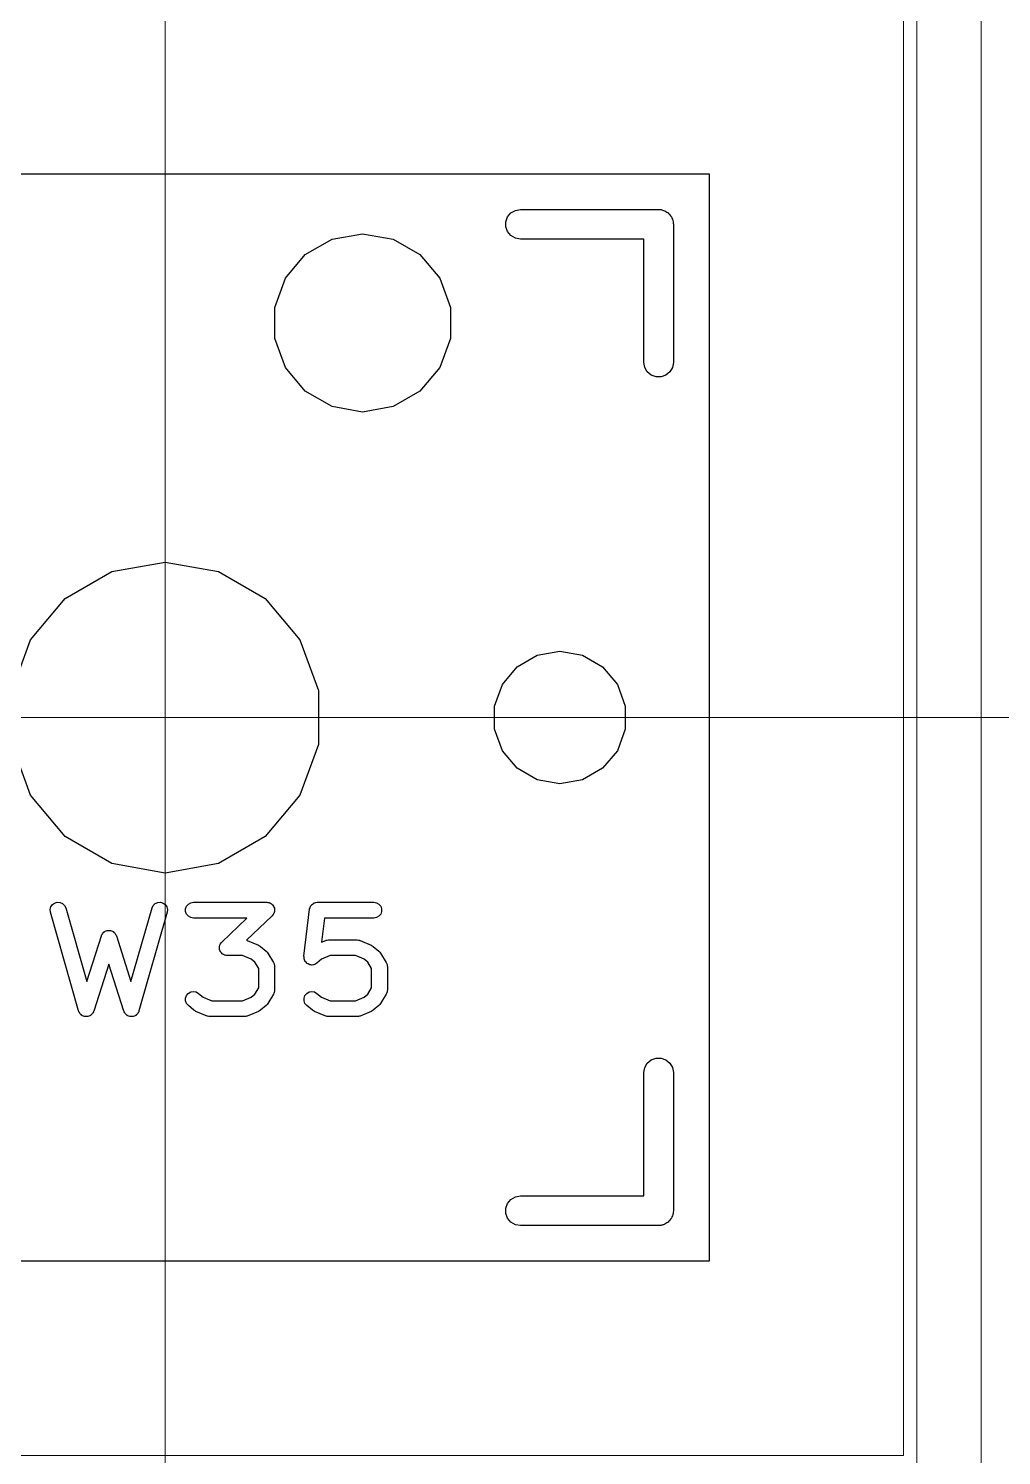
# Model space of a CAD drawing. Header units: millimetres. Extents: x 24 to 200, y 24 to 188.
# Drawn here: x 156.27 to 168.79, y 70.12 to 88.49 of the extents above; entities that cross this region are included whole.
import ezdxf

# ---------------------------------------------------------------- set-up
doc = ezdxf.new("R2010")
doc.units = ezdxf.units.MM
for name, color, linetype in [('3_SwitchPlate', 6, 'Continuous'), ('5_左天板', 1, 'Continuous'), ('6_右天板', 230, 'Continuous'), ('7_PCBサンプル', 7, 'Continuous')]:
    doc.layers.add(name, color=color, linetype=linetype)
doc.layers.add('補助線', color=4, linetype='Continuous', lineweight=5, transparency=0.5)

# ---------------------------------------------------------------- blocks, each defined once
blk = doc.blocks.new('hhskb2-F.SilkS')
at = {"layer": '7_PCBサンプル'}
for p, q in [((149.45, -100.504), (149.507, -100.471)), ((149.507, -100.471), (149.572, -100.459)), ((149.572, -100.459), (151.35, -100.459)), ((151.35, -100.459), (151.366, -100.462)), ((151.366, -100.462), (151.383, -100.462)), ((151.383, -100.462), (151.399, -100.468)), ((151.399, -100.468), (151.415, -100.471)), ((151.415, -100.471), (151.43, -100.479)), ((151.43, -100.479), (151.445, -100.485)), ((149.384, -100.617), (149.407, -100.555)), ((149.384, -100.683), (149.384, -100.617)), ((149.407, -100.555), (149.45, -100.504)), ((151.445, -100.485), (151.458, -100.496)), ((151.458, -100.496), (151.472, -100.504)), ((151.472, -100.504), (151.483, -100.517)), ((151.483, -100.517), (151.496, -100.528)), ((151.496, -100.528), (151.504, -100.542)), ((151.504, -100.542), (151.515, -100.555)), ((151.515, -100.555), (151.521, -100.57)), ((151.521, -100.57), (151.529, -100.585)), ((151.529, -100.585), (151.532, -100.601)), ((151.532, -100.601), (151.538, -100.617)), ((151.538, -100.617), (151.538, -100.634)), ((151.538, -100.634), (151.54, -100.65)), ((151.54, -100.65), (151.54, -102.428)), ((146.802, -101.041), (147.148, -100.842)), ((147.148, -100.842), (147.54, -100.773)), ((147.54, -100.773), (147.932, -100.842)), ((147.932, -100.842), (148.278, -101.041)), ((149.407, -100.745), (149.384, -100.683)), ((149.45, -100.796), (149.407, -100.745)), ((149.507, -100.829), (149.45, -100.796)), ((149.572, -100.84), (149.507, -100.829)), ((151.159, -100.84), (149.572, -100.84)), ((151.159, -102.428), (151.159, -100.84)), ((146.546, -101.346), (146.802, -101.041)), ((148.278, -101.041), (148.534, -101.346)), ((146.41, -101.721), (146.546, -101.346)), ((148.534, -101.346), (148.67, -101.721)), ((146.41, -102.119), (146.41, -101.721)), ((148.67, -101.721), (148.67, -102.119)), ((146.546, -102.494), (146.41, -102.119)), ((148.67, -102.119), (148.534, -102.494)), ((146.802, -102.799), (146.546, -102.494)), ((148.534, -102.494), (148.278, -102.799)), ((151.171, -102.493), (151.159, -102.428)), ((151.204, -102.55), (151.171, -102.493)), ((151.529, -102.493), (151.496, -102.55)), ((151.54, -102.428), (151.529, -102.493)), ((151.255, -102.593), (151.204, -102.55)), ((151.317, -102.616), (151.255, -102.593)), ((151.383, -102.616), (151.317, -102.616)), ((151.445, -102.593), (151.383, -102.616)), ((151.496, -102.55), (151.445, -102.593)), ((147.148, -102.998), (146.802, -102.799)), ((148.278, -102.799), (147.932, -102.998)), ((147.54, -103.067), (147.148, -102.998)), ((147.932, -102.998), (147.54, -103.067)), ((144.315, -105.119), (145, -104.998)), ((145, -104.998), (145.685, -105.119)), ((143.713, -105.467), (144.315, -105.119)), ((145.685, -105.119), (146.287, -105.467)), ((143.267, -105.999), (143.713, -105.467)), ((146.287, -105.467), (146.733, -105.999)), ((143.029, -106.652), (143.267, -105.999)), ((146.733, -105.999), (146.971, -106.652)), ((149.788, -106.197), (150.08, -106.146)), ((150.08, -106.146), (150.372, -106.197)), ((149.34, -106.573), (149.531, -106.346)), ((149.531, -106.346), (149.788, -106.197)), ((150.372, -106.197), (150.629, -106.346)), ((150.629, -106.346), (150.82, -106.573)), ((146.971, -106.652), (146.971, -107.348)), ((149.239, -106.852), (149.34, -106.573)), ((150.82, -106.573), (150.921, -106.852)), ((149.239, -107.148), (149.239, -106.852)), ((150.921, -106.852), (150.921, -107.148)), ((149.34, -107.427), (149.239, -107.148)), ((150.921, -107.148), (150.82, -107.427)), ((143.267, -108.001), (143.029, -107.348)), ((146.971, -107.348), (146.733, -108.001)), ((149.531, -107.654), (149.34, -107.427)), ((150.82, -107.427), (150.629, -107.654)), ((149.788, -107.803), (149.531, -107.654)), ((150.08, -107.854), (149.788, -107.803)), ((150.372, -107.803), (150.08, -107.854)), ((150.629, -107.654), (150.372, -107.803)), ((143.713, -108.533), (143.267, -108.001)), ((146.733, -108.001), (146.287, -108.533)), ((144.315, -108.881), (143.713, -108.533)), ((146.287, -108.533), (145.685, -108.881)), ((145, -109.002), (144.315, -108.881)), ((145.685, -108.881), (145, -109.002)), ((143.52, -109.472), (143.528, -109.438)), ((143.523, -109.507), (143.52, -109.472)), ((143.528, -109.438), (143.548, -109.409)), ((143.548, -109.409), (143.577, -109.388)), ((143.577, -109.388), (143.611, -109.378)), ((143.611, -109.378), (143.646, -109.381)), ((143.646, -109.381), (143.678, -109.395)), ((143.678, -109.395), (143.703, -109.42)), ((143.703, -109.42), (143.719, -109.452)), ((143.719, -109.452), (143.99, -110.399)), ((144.559, -110.399), (144.83, -109.452)), ((144.83, -109.452), (144.845, -109.42)), ((144.845, -109.42), (144.871, -109.395)), ((144.871, -109.395), (144.903, -109.381)), ((144.903, -109.381), (144.938, -109.378)), ((144.938, -109.378), (144.972, -109.388)), ((144.972, -109.388), (145, -109.409)), ((145, -109.409), (145.02, -109.438)), ((145.02, -109.438), (145.029, -109.472)), ((145.029, -109.472), (145.025, -109.507)), ((145.263, -109.462), (145.275, -109.429)), ((145.263, -109.497), (145.263, -109.462)), ((145.275, -109.429), (145.298, -109.402)), ((145.298, -109.402), (145.328, -109.384)), ((145.328, -109.384), (145.363, -109.378)), ((145.363, -109.378), (146.306, -109.378)), ((146.306, -109.378), (146.321, -109.38)), ((146.321, -109.38), (146.335, -109.382)), ((146.335, -109.382), (146.338, -109.383)), ((146.338, -109.383), (146.341, -109.384)), ((146.341, -109.384), (146.354, -109.391)), ((146.354, -109.391), (146.367, -109.398)), ((146.367, -109.398), (146.369, -109.4)), ((146.369, -109.4), (146.372, -109.402)), ((146.372, -109.402), (146.381, -109.413)), ((146.381, -109.413), (146.391, -109.423)), ((146.391, -109.423), (146.392, -109.426)), ((146.392, -109.426), (146.394, -109.429)), ((146.394, -109.429), (146.399, -109.442)), ((146.399, -109.442), (146.405, -109.456)), ((146.405, -109.456), (146.405, -109.459)), ((146.405, -109.459), (146.406, -109.462)), ((146.406, -109.462), (146.406, -109.476)), ((146.406, -109.476), (146.407, -109.491)), ((146.786, -110.072), (146.859, -109.467)), ((146.859, -109.462), (146.864, -109.448)), ((146.859, -109.465), (146.859, -109.462)), ((146.859, -109.467), (146.859, -109.465)), ((146.864, -109.448), (146.869, -109.434)), ((146.869, -109.434), (146.87, -109.431)), ((146.87, -109.431), (146.871, -109.429)), ((146.871, -109.429), (146.881, -109.417)), ((146.881, -109.417), (146.89, -109.405)), ((146.89, -109.405), (146.892, -109.404)), ((146.892, -109.404), (146.894, -109.402)), ((146.894, -109.402), (146.907, -109.394)), ((146.907, -109.394), (146.919, -109.386)), ((146.919, -109.386), (146.922, -109.385)), ((146.922, -109.385), (146.925, -109.384)), ((146.925, -109.384), (146.939, -109.381)), ((146.939, -109.381), (146.954, -109.378)), ((146.954, -109.378), (146.957, -109.378)), ((146.957, -109.378), (146.959, -109.378)), ((146.959, -109.378), (147.685, -109.378)), ((147.685, -109.378), (147.72, -109.384)), ((147.72, -109.384), (147.75, -109.402)), ((147.75, -109.402), (147.773, -109.429)), ((147.773, -109.429), (147.785, -109.462)), ((147.785, -109.462), (147.785, -109.497)), ((143.886, -110.777), (143.523, -109.507)), ((145.025, -109.507), (144.662, -110.777)), ((145.275, -109.53), (145.263, -109.497)), ((145.298, -109.557), (145.275, -109.53)), ((145.328, -109.575), (145.298, -109.557)), ((145.363, -109.581), (145.328, -109.575)), ((146.052, -109.581), (145.363, -109.581)), ((145.728, -109.89), (146.052, -109.581)), ((146.376, -109.553), (146.047, -109.867)), ((146.385, -109.541), (146.376, -109.553)), ((146.394, -109.53), (146.385, -109.541)), ((146.395, -109.527), (146.394, -109.53)), ((146.397, -109.525), (146.395, -109.527)), ((146.401, -109.511), (146.397, -109.525)), ((146.406, -109.497), (146.401, -109.511)), ((146.407, -109.491), (146.406, -109.494)), ((146.406, -109.494), (146.406, -109.497)), ((147.05, -109.581), (147.012, -109.892)), ((147.685, -109.581), (147.05, -109.581)), ((147.72, -109.575), (147.685, -109.581)), ((147.75, -109.557), (147.72, -109.575)), ((147.773, -109.53), (147.75, -109.557)), ((147.785, -109.497), (147.773, -109.53)), ((143.99, -110.399), (144.178, -109.811)), ((144.178, -109.811), (144.179, -109.808)), ((144.179, -109.808), (144.18, -109.804)), ((144.18, -109.804), (144.188, -109.792)), ((144.188, -109.792), (144.194, -109.78)), ((144.194, -109.78), (144.197, -109.777)), ((144.197, -109.777), (144.199, -109.774)), ((144.199, -109.774), (144.21, -109.766)), ((144.21, -109.766), (144.22, -109.756)), ((144.22, -109.756), (144.224, -109.755)), ((144.224, -109.755), (144.227, -109.752)), ((144.227, -109.752), (144.24, -109.748)), ((144.24, -109.748), (144.253, -109.743)), ((144.253, -109.743), (144.257, -109.743)), ((144.257, -109.743), (144.261, -109.742)), ((144.261, -109.742), (144.274, -109.742)), ((144.274, -109.742), (144.288, -109.742)), ((144.288, -109.742), (144.292, -109.743)), ((144.292, -109.743), (144.296, -109.743)), ((144.296, -109.743), (144.309, -109.748)), ((144.309, -109.748), (144.322, -109.752)), ((144.322, -109.752), (144.325, -109.755)), ((144.325, -109.755), (144.329, -109.756)), ((144.329, -109.756), (144.339, -109.766)), ((144.339, -109.766), (144.349, -109.774)), ((144.349, -109.774), (144.352, -109.777)), ((144.352, -109.777), (144.355, -109.78)), ((144.355, -109.78), (144.361, -109.792)), ((144.361, -109.792), (144.368, -109.804)), ((144.368, -109.804), (144.369, -109.808)), ((144.369, -109.808), (144.371, -109.811)), ((144.371, -109.811), (144.559, -110.399)), ((145.697, -109.952), (145.698, -109.949)), ((145.698, -109.966), (145.697, -109.952)), ((145.698, -109.946), (145.703, -109.932)), ((145.698, -109.949), (145.698, -109.946)), ((145.698, -109.981), (145.698, -109.966)), ((145.699, -109.984), (145.698, -109.981)), ((145.7, -109.987), (145.699, -109.984)), ((145.705, -110.001), (145.7, -109.987)), ((145.703, -109.932), (145.707, -109.918)), ((145.71, -110.014), (145.705, -110.001)), ((145.707, -109.918), (145.709, -109.916)), ((145.709, -109.916), (145.71, -109.913)), ((145.71, -109.913), (145.72, -109.901)), ((145.712, -110.017), (145.71, -110.014)), ((145.714, -110.02), (145.712, -110.017)), ((145.724, -110.03), (145.714, -110.02)), ((145.72, -109.901), (145.728, -109.89)), ((145.733, -110.041), (145.724, -110.03)), ((146.047, -109.867), (146.051, -109.868)), ((146.051, -109.868), (146.053, -109.869)), ((146.053, -109.869), (146.055, -109.87)), ((146.055, -109.87), (146.2, -109.93)), ((146.2, -109.93), (146.213, -109.938)), ((146.213, -109.938), (146.226, -109.946)), ((146.226, -109.946), (146.299, -110.006)), ((146.299, -110.006), (146.31, -110.019)), ((146.31, -110.019), (146.321, -110.032)), ((146.321, -110.032), (146.393, -110.153)), ((147.012, -109.892), (147.065, -109.87)), ((147.065, -109.87), (147.068, -109.869)), ((147.068, -109.869), (147.07, -109.868)), ((147.07, -109.868), (147.085, -109.865)), ((147.085, -109.865), (147.1, -109.862)), ((147.1, -109.862), (147.102, -109.862)), ((147.102, -109.862), (147.105, -109.862)), ((147.105, -109.862), (147.467, -109.862)), ((147.467, -109.862), (147.47, -109.862)), ((147.47, -109.862), (147.472, -109.862)), ((147.472, -109.862), (147.487, -109.865)), ((147.487, -109.865), (147.502, -109.868)), ((147.502, -109.868), (147.504, -109.869)), ((147.504, -109.869), (147.507, -109.87)), ((147.507, -109.87), (147.652, -109.93)), ((147.652, -109.93), (147.664, -109.938)), ((147.664, -109.938), (147.678, -109.946)), ((147.678, -109.946), (147.75, -110.006)), ((147.75, -110.006), (147.761, -110.019)), ((147.761, -110.019), (147.772, -110.032)), ((147.772, -110.032), (147.845, -110.153)), ((144.274, -110.176), (144.081, -110.78)), ((144.468, -110.78), (144.274, -110.176)), ((145.736, -110.043), (145.733, -110.041)), ((145.738, -110.045), (145.736, -110.043)), ((145.751, -110.052), (145.738, -110.045)), ((145.764, -110.059), (145.751, -110.052)), ((145.767, -110.059), (145.764, -110.059)), ((145.77, -110.061), (145.767, -110.059)), ((145.784, -110.062), (145.77, -110.061)), ((145.798, -110.065), (145.784, -110.062)), ((145.996, -110.065), (145.798, -110.065)), ((146.108, -110.112), (145.996, -110.065)), ((146.155, -110.151), (146.108, -110.112)), ((146.205, -110.233), (146.155, -110.151)), ((146.393, -110.153), (146.397, -110.162)), ((146.397, -110.162), (146.402, -110.17)), ((146.402, -110.17), (146.403, -110.178)), ((146.403, -110.178), (146.406, -110.186)), ((146.406, -110.186), (146.406, -110.196)), ((146.406, -110.196), (146.408, -110.205)), ((146.408, -110.205), (146.408, -110.508)), ((146.787, -110.087), (146.786, -110.072)), ((146.787, -110.102), (146.787, -110.087)), ((146.788, -110.104), (146.787, -110.102)), ((146.788, -110.107), (146.788, -110.104)), ((146.794, -110.121), (146.788, -110.107)), ((146.799, -110.135), (146.794, -110.121)), ((146.801, -110.137), (146.799, -110.135)), ((146.802, -110.14), (146.801, -110.137)), ((146.812, -110.151), (146.802, -110.14)), ((146.821, -110.162), (146.812, -110.151)), ((146.824, -110.163), (146.821, -110.162)), ((146.826, -110.166), (146.824, -110.163)), ((146.839, -110.172), (146.826, -110.166)), ((146.852, -110.18), (146.839, -110.172)), ((146.855, -110.18), (146.852, -110.18)), ((146.857, -110.182), (146.855, -110.18)), ((146.872, -110.183), (146.857, -110.182)), ((146.887, -110.186), (146.872, -110.183)), ((146.889, -110.185), (146.887, -110.186)), ((146.892, -110.186), (146.889, -110.185)), ((146.907, -110.182), (146.892, -110.186)), ((146.921, -110.18), (146.907, -110.182)), ((146.924, -110.178), (146.921, -110.18)), ((146.927, -110.178), (146.924, -110.178)), ((146.939, -110.17), (146.927, -110.178)), ((146.952, -110.162), (146.939, -110.17)), ((147.013, -110.112), (146.952, -110.162)), ((147.125, -110.065), (147.013, -110.112)), ((147.447, -110.065), (147.125, -110.065)), ((147.559, -110.112), (147.447, -110.065)), ((147.607, -110.151), (147.559, -110.112)), ((147.656, -110.233), (147.607, -110.151)), ((147.845, -110.153), (147.848, -110.162)), ((147.848, -110.162), (147.853, -110.17)), ((147.853, -110.17), (147.855, -110.178)), ((147.855, -110.178), (147.857, -110.186)), ((147.857, -110.186), (147.858, -110.196)), ((147.858, -110.196), (147.859, -110.205)), ((147.859, -110.205), (147.859, -110.508)), ((146.205, -110.479), (146.205, -110.233)), ((147.656, -110.479), (147.656, -110.233)), ((145.263, -110.611), (145.275, -110.578)), ((145.275, -110.578), (145.297, -110.551)), ((145.297, -110.551), (145.328, -110.533)), ((145.328, -110.533), (145.363, -110.527)), ((145.363, -110.527), (145.397, -110.533)), ((145.397, -110.533), (145.428, -110.551)), ((145.428, -110.551), (145.489, -110.601)), ((146.108, -110.601), (146.155, -110.562)), ((146.155, -110.562), (146.205, -110.479)), ((146.393, -110.56), (146.321, -110.681)), ((146.397, -110.551), (146.393, -110.56)), ((146.402, -110.542), (146.397, -110.551)), ((146.403, -110.534), (146.402, -110.542)), ((146.406, -110.527), (146.403, -110.534)), ((146.408, -110.508), (146.406, -110.517)), ((146.406, -110.517), (146.406, -110.527)), ((146.787, -110.611), (146.799, -110.578)), ((146.799, -110.578), (146.821, -110.551)), ((146.821, -110.551), (146.852, -110.533)), ((146.852, -110.533), (146.887, -110.527)), ((146.887, -110.527), (146.921, -110.533)), ((146.921, -110.533), (146.952, -110.551)), ((146.952, -110.551), (147.013, -110.601)), ((147.559, -110.601), (147.607, -110.562)), ((147.607, -110.562), (147.656, -110.479)), ((147.845, -110.56), (147.772, -110.681)), ((147.848, -110.551), (147.845, -110.56)), ((147.853, -110.542), (147.848, -110.551)), ((147.855, -110.534), (147.853, -110.542)), ((147.857, -110.527), (147.855, -110.534)), ((147.858, -110.517), (147.857, -110.527)), ((147.859, -110.508), (147.858, -110.517)), ((145.263, -110.647), (145.263, -110.611)), ((145.275, -110.68), (145.263, -110.647)), ((145.298, -110.707), (145.275, -110.68)), ((145.37, -110.767), (145.298, -110.707)), ((145.384, -110.775), (145.37, -110.767)), ((145.489, -110.601), (145.601, -110.648)), ((145.601, -110.648), (145.996, -110.648)), ((145.996, -110.648), (146.108, -110.601)), ((146.226, -110.767), (146.213, -110.775)), ((146.299, -110.707), (146.226, -110.767)), ((146.31, -110.694), (146.299, -110.707)), ((146.321, -110.681), (146.31, -110.694)), ((146.787, -110.647), (146.787, -110.611)), ((146.799, -110.68), (146.787, -110.647)), ((146.822, -110.707), (146.799, -110.68)), ((146.894, -110.767), (146.822, -110.707)), ((146.908, -110.775), (146.894, -110.767)), ((147.013, -110.601), (147.125, -110.648)), ((147.125, -110.648), (147.447, -110.648)), ((147.447, -110.648), (147.559, -110.601)), ((147.678, -110.767), (147.664, -110.775)), ((147.75, -110.707), (147.678, -110.767)), ((147.761, -110.694), (147.75, -110.707)), ((147.772, -110.681), (147.761, -110.694)), ((143.889, -110.783), (143.886, -110.777)), ((143.89, -110.788), (143.889, -110.783)), ((143.896, -110.798), (143.89, -110.788)), ((143.902, -110.809), (143.896, -110.798)), ((143.906, -110.813), (143.902, -110.809)), ((143.909, -110.818), (143.906, -110.813)), ((143.918, -110.825), (143.909, -110.818)), ((143.927, -110.834), (143.918, -110.825)), ((143.932, -110.836), (143.927, -110.834)), ((143.937, -110.839), (143.932, -110.836)), ((143.948, -110.843), (143.937, -110.839)), ((143.959, -110.848), (143.948, -110.843)), ((143.965, -110.848), (143.959, -110.848)), ((143.97, -110.85), (143.965, -110.848)), ((143.982, -110.85), (143.97, -110.85)), ((143.995, -110.851), (143.982, -110.85)), ((144, -110.849), (143.995, -110.851)), ((144.006, -110.849), (144, -110.849)), ((144.017, -110.844), (144.006, -110.849)), ((144.028, -110.841), (144.017, -110.844)), ((144.033, -110.838), (144.028, -110.841)), ((144.038, -110.835), (144.033, -110.838)), ((144.047, -110.827), (144.038, -110.835)), ((144.057, -110.82), (144.047, -110.827)), ((144.06, -110.816), (144.057, -110.82)), ((144.064, -110.812), (144.06, -110.816)), ((144.07, -110.801), (144.064, -110.812)), ((144.077, -110.791), (144.07, -110.801)), ((144.078, -110.785), (144.077, -110.791)), ((144.081, -110.78), (144.078, -110.785)), ((144.47, -110.785), (144.468, -110.78)), ((144.472, -110.791), (144.47, -110.785)), ((144.479, -110.801), (144.472, -110.791)), ((144.484, -110.812), (144.479, -110.801)), ((144.488, -110.816), (144.484, -110.812)), ((144.492, -110.82), (144.488, -110.816)), ((144.501, -110.827), (144.492, -110.82)), ((144.51, -110.835), (144.501, -110.827)), ((144.516, -110.838), (144.51, -110.835)), ((144.52, -110.841), (144.516, -110.838)), ((144.532, -110.844), (144.52, -110.841)), ((144.543, -110.849), (144.532, -110.844)), ((144.549, -110.849), (144.543, -110.849)), ((144.554, -110.851), (144.549, -110.849)), ((144.566, -110.85), (144.554, -110.851)), ((144.578, -110.85), (144.566, -110.85)), ((144.584, -110.848), (144.578, -110.85)), ((144.589, -110.848), (144.584, -110.848)), ((144.6, -110.843), (144.589, -110.848)), ((144.612, -110.839), (144.6, -110.843)), ((144.616, -110.836), (144.612, -110.839)), ((144.621, -110.834), (144.616, -110.836)), ((144.63, -110.825), (144.621, -110.834)), ((144.64, -110.818), (144.63, -110.825)), ((144.643, -110.813), (144.64, -110.818)), ((144.647, -110.809), (144.643, -110.813)), ((144.652, -110.798), (144.647, -110.809)), ((144.659, -110.788), (144.652, -110.798)), ((144.66, -110.783), (144.659, -110.788)), ((144.662, -110.777), (144.66, -110.783)), ((145.396, -110.783), (145.384, -110.775)), ((145.541, -110.843), (145.396, -110.783)), ((145.544, -110.844), (145.541, -110.843)), ((145.546, -110.845), (145.544, -110.844)), ((145.561, -110.848), (145.546, -110.845)), ((145.576, -110.851), (145.561, -110.848)), ((145.578, -110.851), (145.576, -110.851)), ((145.581, -110.851), (145.578, -110.851)), ((146.016, -110.851), (145.581, -110.851)), ((146.018, -110.851), (146.016, -110.851)), ((146.021, -110.851), (146.018, -110.851)), ((146.036, -110.848), (146.021, -110.851)), ((146.051, -110.845), (146.036, -110.848)), ((146.053, -110.844), (146.051, -110.845)), ((146.055, -110.843), (146.053, -110.844)), ((146.2, -110.783), (146.055, -110.843)), ((146.213, -110.775), (146.2, -110.783)), ((146.92, -110.783), (146.908, -110.775)), ((147.065, -110.843), (146.92, -110.783)), ((147.068, -110.844), (147.065, -110.843)), ((147.07, -110.845), (147.068, -110.844)), ((147.085, -110.848), (147.07, -110.845)), ((147.1, -110.851), (147.085, -110.848)), ((147.102, -110.851), (147.1, -110.851)), ((147.105, -110.851), (147.102, -110.851)), ((147.467, -110.851), (147.105, -110.851)), ((147.47, -110.851), (147.467, -110.851)), ((147.472, -110.851), (147.47, -110.851)), ((147.487, -110.848), (147.472, -110.851)), ((147.502, -110.845), (147.487, -110.848)), ((147.504, -110.844), (147.502, -110.845)), ((147.507, -110.843), (147.504, -110.844)), ((147.652, -110.783), (147.507, -110.843)), ((147.664, -110.775), (147.652, -110.783)), ((151.171, -111.507), (151.204, -111.45)), ((151.204, -111.45), (151.255, -111.407)), ((151.255, -111.407), (151.317, -111.384)), ((151.317, -111.384), (151.383, -111.384)), ((151.383, -111.384), (151.445, -111.407)), ((151.445, -111.407), (151.496, -111.45)), ((151.496, -111.45), (151.529, -111.507)), ((151.159, -111.572), (151.171, -111.507)), ((151.159, -113.159), (151.159, -111.572)), ((151.529, -111.507), (151.54, -111.572)), ((151.54, -111.572), (151.54, -113.35)), ((149.384, -113.317), (149.407, -113.255)), ((149.384, -113.383), (149.384, -113.317)), ((149.407, -113.255), (149.45, -113.204)), ((149.45, -113.204), (149.507, -113.171)), ((149.507, -113.171), (149.572, -113.159)), ((149.572, -113.159), (151.159, -113.159)), ((149.407, -113.445), (149.384, -113.383)), ((149.45, -113.496), (149.407, -113.445)), ((149.507, -113.529), (149.45, -113.496)), ((151.43, -113.521), (151.415, -113.529)), ((151.445, -113.515), (151.43, -113.521)), ((151.458, -113.504), (151.445, -113.515)), ((151.472, -113.496), (151.458, -113.504)), ((151.483, -113.483), (151.472, -113.496)), ((151.496, -113.472), (151.483, -113.483)), ((151.504, -113.458), (151.496, -113.472)), ((151.515, -113.445), (151.504, -113.458)), ((151.521, -113.43), (151.515, -113.445)), ((151.529, -113.415), (151.521, -113.43)), ((151.532, -113.399), (151.529, -113.415)), ((151.538, -113.383), (151.532, -113.399)), ((151.54, -113.35), (151.538, -113.366)), ((151.538, -113.366), (151.538, -113.383)), ((149.572, -113.54), (149.507, -113.529)), ((151.35, -113.54), (149.572, -113.54)), ((151.366, -113.538), (151.35, -113.54)), ((151.383, -113.538), (151.366, -113.538)), ((151.399, -113.532), (151.383, -113.538)), ((151.415, -113.529), (151.399, -113.532))]:
    blk.add_line(p, q, dxfattribs=at)

msp = doc.modelspace()

# ---------------------------------------------------------------- linework, layer by layer
at = {"layer": '3_SwitchPlate'}
msp.add_lwpolyline([(151.025, 72.625), (151.025, 86.625), (165.025, 86.625), (165.025, 72.625)], close=True, dxfattribs=at)
at = {"layer": '5_左天板', "lineweight": 5, "transparency": 33554687}
msp.add_lwpolyline([(52.525, 147.125), (52.525, 69.125), (100.025, 69.125), (100.025, 50.125), (168.525, 50.125), (168.525, 147.125)], close=True, dxfattribs=at)
at = {"layer": '6_右天板', "lineweight": 5, "transparency": 33554687}
msp.add_lwpolyline([(110.525, 50.125), (52.525, 50.125), (52.525, 69.125), (52.525, 147.125), (168.525, 147.125), (168.525, 69.125), (121.025, 69.125), (121.025, 50.125), (100.025, 50.125)], dxfattribs=at)
at = {"layer": '7_PCBサンプル', "lineweight": 5, "transparency": 33554687}
msp.add_lwpolyline([(148.525, 70.125), (148.525, 89.125), (167.525, 89.125), (167.525, 70.125)], close=True, dxfattribs=at)
at = {"layer": '補助線'}
for p, q in [((167.699, 188.338), (167.699, 30.632)), ((158.025, 171.2), (158.025, 69.882)), ((45.855, 79.625), (185.21, 79.625))]:
    msp.add_line(p, q, dxfattribs=at)
at = {"layer": '補助線', "lineweight": 5, "transparency": 33554687}
msp.add_line((168.525, 183.359), (168.525, 39.62), dxfattribs=at)

# ---------------------------------------------------------------- block references
msp.add_blockref('hhskb2-F.SilkS', (13.025, 186.625))

doc.saveas('drawing.dxf')
